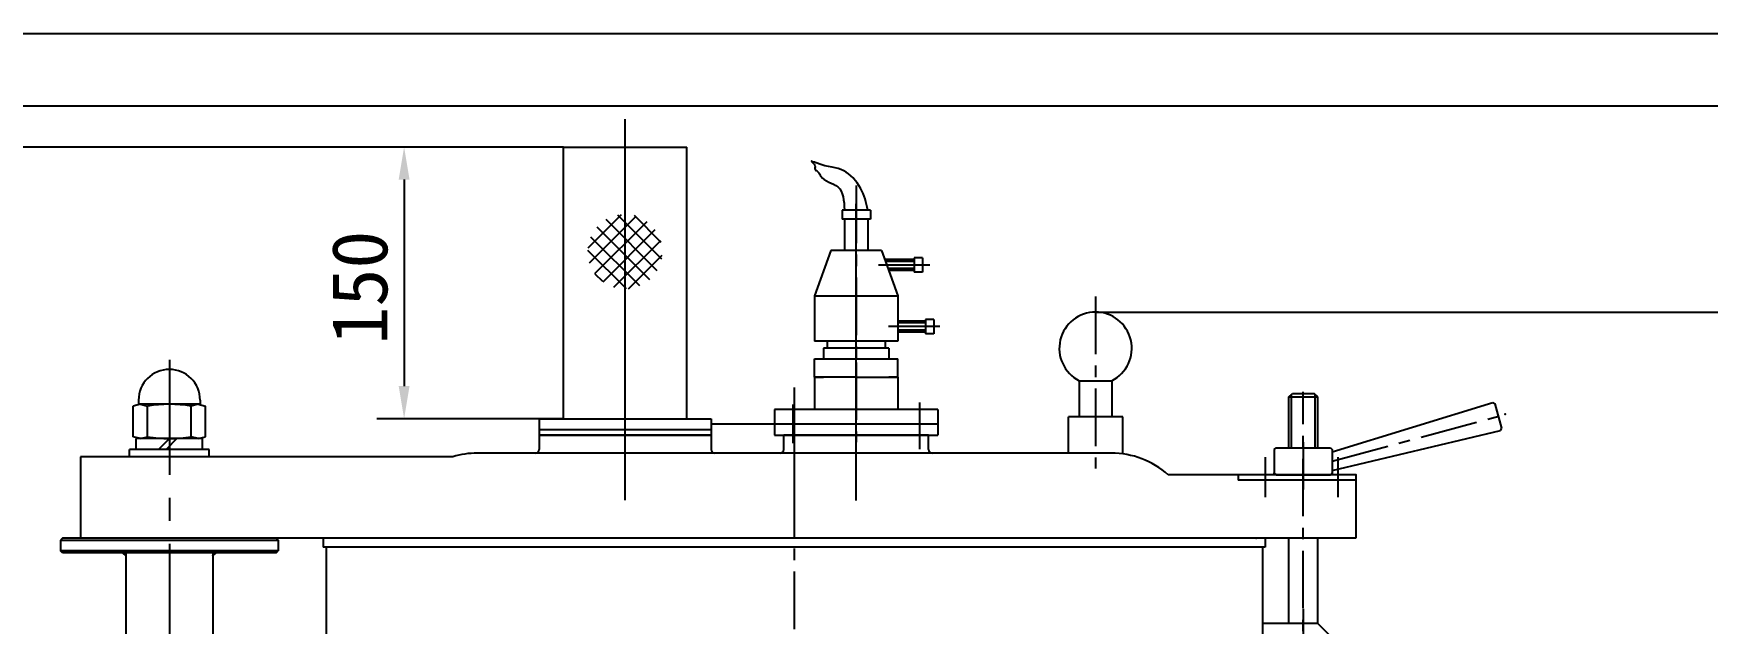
# Model space of a CAD drawing. Extents: x -2754 to 610, y -1664 to 712.
# Drawn here: x -1666 to -742, y 386 to 712 of the extents above; entities that cross this region are included whole.
import ezdxf

# ---------------------------------------------------------------- set-up
doc = ezdxf.new("R2010")
doc.units = 0
doc.linetypes.add('CENTER', pattern=[50.8, 31.75, -6.35, 6.35, -6.35])
doc.layers.get('0').update_dxf_attribs({"linetype": 'CONTINUOUS'})
doc.layers.get('DEFPOINTS').update_dxf_attribs({"linetype": 'CONTINUOUS'})
doc.layers.add('PART', color=3, linetype='CONTINUOUS')
doc.layers.add('SMPEN_THICK', color=7, linetype='CONTINUOUS')
doc.styles.get("Standard").update_dxf_attribs({"font": '', "height": 30.8})
doc.styles.get('Standard').set_extended_font_data('SimSun')
doc.dimstyles.get("Standard").update_dxf_attribs({"dimscale": 5, "dimtxt": 4.5, "dimasz": 5.5, "dimexe": 4.25, "dimexo": 0.625, "dimgap": 2.2, "dimtad": 1, "dimdec": 4, "dimlfac": -1, "dimdsep": 46, "dimlunit": 6, "dimtxsty": 'Standard', "dimcen": 2.5, "dimclrd": 2, "dimclre": 2, "dimclrt": 2, "dimadec": 0, "dimazin": 0, "dimtfac": 1, "dimtdec": 4, "dimtmove": 0, "dimatfit": 3, "dimfxl": 1, "dimtolj": 1, "dimtzin": 0, "dimarcsym": 0})
pattern_1 = [(135, (-1142.31638, 132.53739), (0.088388348, 0.088388348), [])]

# ---------------------------------------------------------------- blocks, each defined once
blk = doc.blocks.new('*D1')
at = {"color": 2, "lineweight": -2, "transparency": 16777216}
for p, q in [((-1080.16, 557.98), (-155.54, 557.98)), ((-170.54, 539.98), (-170.54, -615.88)), ((-2231.46, -633.88), (-155.54, -633.88))]:
    blk.add_line(p, q, dxfattribs=at)
at = {"color": 2, "transparency": 16777216}
for points in [[(-173.54, 539.98), (-167.54, 539.98), (-170.54, 557.98)], [(-173.54, -615.88), (-167.54, -615.88), (-170.54, -633.88)]]:
    blk.add_solid(points, dxfattribs=at)
at = {"layer": 'DEFPOINTS', "color": 0, "transparency": 16777216}
for p in [(-1080.16, 557.98), (-2231.46, -633.88), (-170.54, -633.88)]:
    blk.add_point(p, dxfattribs=at)
at = {"color": 2, "transparency": 16777216, "insert": (-194.94, -50.84), "char_height": 30.8, "attachment_point": 5, "rotation": 90}
blk.add_mtext('\\A1;1192', dxfattribs=at)
blk = doc.blocks.new('*D8')
at = {"color": 2, "lineweight": -2, "transparency": 16777216}
for p, q in [((-1373.83, 649.12), (-2393.68, 649.12)), ((-2378.68, 631.12), (-2378.68, -615.88)), ((-2231.46, -633.88), (-2393.68, -633.88))]:
    blk.add_line(p, q, dxfattribs=at)
at = {"color": 2, "transparency": 16777216}
for points in [[(-2381.68, 631.12), (-2375.68, 631.12), (-2378.68, 649.12)], [(-2381.68, -615.88), (-2375.68, -615.88), (-2378.68, -633.88)]]:
    blk.add_solid(points, dxfattribs=at)
at = {"layer": 'DEFPOINTS', "color": 0, "transparency": 16777216}
for p in [(-1373.83, 649.12), (-2378.68, -633.88), (-2231.46, -633.88)]:
    blk.add_point(p, dxfattribs=at)
at = {"color": 2, "transparency": 16777216, "insert": (-2403.08, 155.42), "char_height": 30.8, "attachment_point": 5, "rotation": 90}
blk.add_mtext('\\A1;1283', dxfattribs=at)
blk = doc.blocks.new('*D9')
at = {"color": 2, "lineweight": -2, "transparency": 16777216}
for p, q in [((-1373.83, 649.12), (-1476.85, 649.12)), ((-1461.85, 631.12), (-1461.85, 517.12)), ((-1373.83, 499.12), (-1476.85, 499.12))]:
    blk.add_line(p, q, dxfattribs=at)
at = {"color": 2, "transparency": 16777216}
for points in [[(-1464.85, 631.12), (-1458.85, 631.12), (-1461.85, 649.12)], [(-1464.85, 517.12), (-1458.85, 517.12), (-1461.85, 499.12)]]:
    blk.add_solid(points, dxfattribs=at)
at = {"layer": 'DEFPOINTS', "color": 0, "transparency": 16777216}
for p in [(-1373.83, 649.12), (-1461.85, 499.12), (-1373.83, 499.12)]:
    blk.add_point(p, dxfattribs=at)
at = {"color": 2, "transparency": 16777216, "insert": (-1486.25, 571.53), "char_height": 30.8, "attachment_point": 5, "rotation": 90}
blk.add_mtext('\\A1;150', dxfattribs=at)

msp = doc.modelspace()

# ---------------------------------------------------------------- hatches: boundary and pattern name
h = msp.add_hatch()
h.set_pattern_fill('ANSI37', color=256, scale=2, style=0)
h.set_pattern_definition([(135, (-2645.194, -1e-11), (4.490128, 4.490128), []), (45, (-2645.194, -1e-11), (4.490128, -4.490128), [])])
h.paths.add_polyline_path([(-1339.82582, 611.94573, -0.414213562), (-1319.23825, 591.35816, -0.414213562), (-1339.82582, 570.77059)])
h.paths.add_polyline_path([(-1339.82582, 611.94573), (-1339.82582, 570.77059, -0.414213562), (-1360.41339, 591.35816, -0.414213562)])
at = {"layer": 'SMPEN_THICK'}
h = msp.add_hatch(dxfattribs=at)
h.set_pattern_fill('ANSI31', color=256, style=0)
h.set_pattern_definition(pattern_1)
h.paths.add_polyline_path([(-1615.45735, 425.12003), (-1617.25513, 425.12003), (-1615.45735, 423.38403)])
h = msp.add_hatch(dxfattribs=at)
h.set_pattern_fill('ANSI31', color=256, style=0)
h.set_pattern_definition(pattern_1)
h.paths.add_polyline_path([(-1565.64704, 425.12003), (-1567.45735, 425.12003), (-1567.45735, 423.37193)])

# ---------------------------------------------------------------- linework, layer by layer
at = {"color": 6}
msp.add_line((-2754.49064, 711.83857), (609.50936, 711.83857), dxfattribs=at)
at = {"color": 4}
for p, q in [((-2654.49064, 671.83857), (569.50936, 671.83857)), ((-1373.82582, 499.12003), (-1373.82582, 649.12003)), ((-1373.82582, 649.12003), (-1305.82582, 649.12003)), ((-1305.82582, 499.12003), (-1305.82582, 649.12003)), ((-1089.15903, 520.12003), (-1071.15903, 520.12003)), ((-1089.15903, 520.12003), (-1089.15903, 500.12003)), ((-1071.15903, 520.12003), (-1071.15903, 500.12003)), ((-973.45735, 511.12003), (-971.45735, 513.12003)), ((-973.45735, 483.12003), (-973.45735, 511.12003)), ((-973.45735, 511.12003), (-957.45735, 511.12003)), ((-971.45735, 513.12003), (-959.45735, 513.12003)), ((-957.45735, 511.12003), (-959.45735, 513.12003)), ((-957.45735, 483.12003), (-957.45735, 511.12003)), ((-1387.32582, 499.12003), (-1292.32582, 499.12003)), ((-1387.32582, 499.12003), (-1387.32582, 493.12003)), ((-1292.32582, 499.12003), (-1292.32582, 493.12003)), ((-1065.15903, 500.12003), (-1095.15903, 500.12003)), ((-1095.15903, 480.12003), (-1095.15903, 500.12003)), ((-1065.15903, 479.69611), (-1065.15903, 500.12003)), ((-949.45735, 480.80149), (-860.79805, 507.97913)), ((-860.79805, 507.97913), (-859.57319, 507.309)), ((-855.81022, 493.82382), (-859.57319, 507.309)), ((-1387.32582, 493.12003), (-1292.32582, 493.12003)), ((-1387.32582, 493.12003), (-1387.32582, 482.12003)), ((-1387.32582, 490.12003), (-1292.32582, 490.12003)), ((-1292.32582, 490.12003), (-1387.32582, 490.12003)), ((-1185.45735, 496.12003), (-1292.32582, 496.12003)), ((-1292.32582, 493.12003), (-1292.32582, 482.12003)), ((-1217.29323, 490.12003), (-1252.29323, 490.12003)), ((-1252.29323, 482.12003), (-1252.29323, 490.12003)), ((-1185.45735, 490.12003), (-1252.29323, 490.12003)), ((-1252.29323, 490.12003), (-1185.45735, 490.12003)), ((-1172.29323, 490.12003), (-1217.29323, 490.12003)), ((-1172.29323, 482.12003), (-1172.29323, 490.12003)), ((-949.45735, 470.43857), (-856.51411, 492.6284)), ((-856.51411, 492.6284), (-855.81022, 493.82382)), ((-981.45735, 482.12003), (-980.45735, 483.12003)), ((-981.45735, 482.12003), (-981.45735, 469.12003)), ((-980.45735, 483.12003), (-950.45735, 483.12003)), ((-950.45735, 483.12003), (-949.45735, 482.12003)), ((-949.45735, 482.12003), (-949.45735, 469.12003)), ((-1435.02201, 478.12003), (-1640.45735, 478.12003)), ((-1640.45735, 478.12003), (-1640.45735, 433.12003)), ((-1402.7727, 480.12003), (-1421.45735, 480.12003)), ((-1071.45735, 480.12003), (-1402.7727, 480.12003)), ((-1308.45735, 480.12003), (-1310.95735, 480.12003)), ((-936.45735, 468.12003), (-1040.08857, 468.12003)), ((-936.45735, 468.12003), (-1001.45735, 468.12003)), ((-1001.45735, 468.12003), (-1001.45735, 465.12003)), ((-936.45735, 465.12003), (-1001.45735, 465.12003)), ((-981.45735, 469.12003), (-980.45735, 468.12003)), ((-980.45735, 468.12003), (-950.45735, 468.12003)), ((-973.45735, 468.12003), (-957.45735, 468.12003)), ((-950.45735, 468.12003), (-949.45735, 469.12003)), ((-936.45735, 468.12003), (-936.45735, 433.12003)), ((-936.45735, 468.12003), (-936.45735, 465.12003)), ((-1650.45735, 433.12003), (-1651.45735, 432.12003)), ((-1651.45735, 432.12003), (-1531.45735, 432.12003)), ((-1651.45735, 432.12003), (-1651.45735, 426.12003)), ((-1531.45735, 426.12003), (-1651.45735, 426.12003)), ((-1650.45735, 425.12003), (-1651.45735, 426.12003)), ((-1591.45735, 433.12003), (-1650.45735, 433.12003)), ((-1532.45735, 425.12003), (-1650.45735, 425.12003)), ((-1347.2727, 433.12003), (-1640.45735, 433.12003)), ((-1615.45735, 425.12003), (-1615.45735, 356.62003)), ((-1532.45735, 433.12003), (-1591.45735, 433.12003)), ((-1567.45735, 425.12003), (-1567.45735, 356.62003)), ((-1532.45735, 433.12003), (-1531.45735, 432.12003)), ((-1532.45735, 425.12003), (-1531.45735, 426.12003)), ((-1531.45735, 432.12003), (-1531.45735, 426.12003)), ((-957.45735, 433.12003), (-1347.2727, 433.12003)), ((-973.45735, 401.76805), (-973.45735, 433.12003)), ((-936.45735, 433.12003), (-957.45735, 433.12003)), ((-957.45735, 401.76805), (-957.45735, 433.12003)), ((-973.45735, 386.12003), (-973.45735, 401.76805)), ((-957.45735, 386.12003), (-957.45735, 401.76805))]:
    msp.add_line(p, q, dxfattribs=at)
for p, q in [((-1339.82582, 454.05174), (-1339.82582, 664.56493)), ((-1212.29323, 453.998), (-1212.29323, 617.79126))]:
    msp.add_line(p, q)
at = {"linetype": 'CENTER', "ltscale": 2}
for p, q in [((-1591.45735, 531.59964), (-1591.45735, 129.0296)), ((-1246.45735, 512.93066), (-1246.45735, 455.14902))]:
    msp.add_line(p, q, dxfattribs=at)
at = {"color": 4}
for centre, radius, start, end in [((-1080.15903, 537.9806), 20, 296.74368395, 243.25631605), ((-1389.32582, 482.12003), 2, 270, 0), ((-1290.32582, 482.12003), 2, 180, 270), ((-1254.29323, 482.12003), 2, 270, 0), ((-1170.29323, 482.12003), 2, 180, 270), ((-1421.45735, 433.12003), 47, 90, 106.77474426), ((-1071.45735, 433.12003), 47, 48.13169377, 90)]:
    msp.add_arc(centre, radius, start, end, dxfattribs=at)
for p in [(-854.00463, 501.56874), (-981.45735, 469.12003), (-973.45735, 468.12003), (-949.45735, 469.12003), (-949.45735, 469.12003), (-936.45735, 468.12003), (-936.45735, 468.12003), (-936.45735, 468.12003), (-991.45735, 433.12003)]:
    msp.add_point(p, dxfattribs=at)
at = {"layer": 'DEFPOINTS', "color": 0, "linetype": 'ByBlock'}
msp.add_point((-949.45735, 475.62003), dxfattribs=at)
at = {"layer": 'PART', "color": 5, "linetype": 'Continuous'}
for p, q in [((-1617.25513, 425.12003), (-1615.45735, 423.38403)), ((-1565.65956, 425.10793), (-1567.45735, 423.37193))]:
    msp.add_line(p, q, dxfattribs=at)
at = {"layer": 'SMPEN_THICK', "linetype": 'CENTER'}
for p, q in [((-1212.29323, 627.84991), (-1212.29323, 507.17113)), ((-1171.58534, 583.98057), (-1200.02423, 583.98057)), ((-1080.15903, 566.59193), (-1080.15903, 471.66252)), ((-1212.29323, 512.92302), (-1212.29323, 557.80669)), ((-1166.04028, 549.98057), (-1194.35811, 549.98057)), ((-1212.29323, 530.17911), (-1212.29323, 486.2138)), ((-1246.45735, 516.27471), (-1246.45735, -420.44364)), ((-965.45735, 343.68439), (-965.45735, 513.98839)), ((-1247.29323, 506.96254), (-1247.29323, 485.55282)), ((-1177.29323, 508.01938), (-1177.29323, 482.23745)), ((-949.45735, 475.62003), (-854.00463, 501.56874)), ((-965.45735, 486.20598), (-965.45735, 460.07065)), ((-986.45735, 477.93958), (-986.45735, 455.87128)), ((-946.45735, 477.93958), (-946.45735, 455.87128)), ((-965.45735, 394.10944), (-965.45735, 340.29269))]:
    msp.add_line(p, q, dxfattribs=at)
at = {"layer": 'SMPEN_THICK', "color": 4}
for p, q in [((-1220.11199, 614.34628), (-1220.11199, 609.23412)), ((-1204.47448, 614.34628), (-1220.11199, 614.34628)), ((-1204.47448, 614.34628), (-1204.47448, 609.23412)), ((-1204.47448, 609.23412), (-1220.11199, 609.23412)), ((-1218.79323, 609.23412), (-1218.79323, 591.98057)), ((-1205.79323, 609.23412), (-1205.79323, 591.98057)), ((-1226.29323, 591.98057), (-1235.29323, 566.98057)), ((-1198.29323, 591.98057), (-1226.29323, 591.98057)), ((-1198.29323, 591.98057), (-1196.13323, 585.98057)), ((-1180.22188, 586.98057), (-1196.49323, 586.98057)), ((-1196.13323, 585.98057), (-1189.29323, 566.98057)), ((-1175.72855, 587.93595), (-1180.22188, 587.93595)), ((-1180.22188, 587.93595), (-1180.22188, 580.02519)), ((-1175.72855, 587.93595), (-1175.72855, 580.02519)), ((-1180.22188, 580.98057), (-1194.33323, 580.98057)), ((-1175.72855, 580.02519), (-1180.22188, 580.02519)), ((-1235.29323, 566.98057), (-1235.29323, 541.98057)), ((-1235.29323, 566.98057), (-1189.29323, 566.98057)), ((-1189.29323, 566.98057), (-1189.29323, 547.98057)), ((-1173.98431, 552.98057), (-1189.29323, 552.98057)), ((-1189.29323, 547.98057), (-1189.29323, 541.98057)), ((-1173.98431, 546.98057), (-1189.29323, 546.98057)), ((-1169.49098, 553.93595), (-1173.98431, 553.93595)), ((-1173.98431, 553.93595), (-1173.98431, 546.02519)), ((-1169.49098, 546.02519), (-1173.98431, 546.02519)), ((-1169.49098, 553.93595), (-1169.49098, 546.02519)), ((-1212.29323, 541.98057), (-1235.29323, 541.98057)), ((-1212.29323, 537.98057), (-1230.29323, 537.98057)), ((-1230.29323, 537.98057), (-1230.29323, 532.12003)), ((-1228.29323, 541.98057), (-1228.29323, 537.98057)), ((-1189.29323, 541.98057), (-1212.29323, 541.98057)), ((-1194.29323, 537.98057), (-1212.29323, 537.98057)), ((-1196.29323, 541.98057), (-1196.29323, 537.98057)), ((-1194.29323, 537.98057), (-1194.29323, 532.12003)), ((-1235.29323, 532.12003), (-1212.29323, 532.12003)), ((-1235.29323, 522.12003), (-1235.29323, 532.12003)), ((-1212.29323, 532.12003), (-1189.29323, 532.12003)), ((-1189.29323, 522.12003), (-1189.29323, 532.12003)), ((-1212.29323, 522.12003), (-1235.29323, 522.12003)), ((-1235.29323, 522.12003), (-1230.29323, 522.12003)), ((-1235.29323, 522.12003), (-1235.29323, 504.12003)), ((-1212.29323, 522.12003), (-1189.29323, 522.12003)), ((-1189.29323, 522.12003), (-1194.29323, 522.12003)), ((-1189.29323, 522.12003), (-1189.29323, 504.12003)), ((-1608.45735, 509.34225), (-1608.45735, 506.85208)), ((-1574.45735, 509.34225), (-1574.45735, 506.85208)), ((-1607.45735, 507.12003), (-1611.45735, 506.04823)), ((-1611.45735, 489.19182), (-1611.45735, 506.04823)), ((-1574.45735, 507.12003), (-1608.45735, 507.12003)), ((-1607.45735, 507.12003), (-1603.45735, 506.04823)), ((-1603.45735, 489.19182), (-1603.45735, 506.04823)), ((-1575.45735, 507.12003), (-1579.45735, 506.04823)), ((-1579.45735, 489.19182), (-1579.45735, 506.04823)), ((-1575.45735, 507.12003), (-1571.45735, 506.04823)), ((-1571.45735, 489.19182), (-1571.45735, 506.04823)), ((-1212.29323, 504.12003), (-1257.29323, 504.12003)), ((-1257.29323, 504.12003), (-1257.29323, 496.12003)), ((-1167.29323, 504.12003), (-1212.29323, 504.12003)), ((-1167.29323, 504.12003), (-1167.29323, 496.12003)), ((-1167.29323, 496.12003), (-1257.29323, 496.12003)), ((-1257.29323, 496.12003), (-1257.29323, 490.12003)), ((-1257.29323, 490.12003), (-1167.29323, 490.12003)), ((-1167.29323, 496.12003), (-1167.29323, 490.12003)), ((-1569.45735, 482.12003), (-1613.45735, 482.12003)), ((-1613.45735, 478.12003), (-1613.45735, 482.12003)), ((-1607.45735, 488.12003), (-1611.45735, 489.19182)), ((-1573.20735, 488.12003), (-1609.70735, 488.12003)), ((-1609.70735, 482.12003), (-1609.70735, 488.12003)), ((-1607.45735, 488.12003), (-1603.45735, 489.19182)), ((-1591.45735, 488.12003), (-1597.37646, 482.12003)), ((-1587.24321, 488.12003), (-1593.16232, 482.12003)), ((-1575.45735, 488.12003), (-1579.45735, 489.19182)), ((-1575.45735, 488.12003), (-1571.45735, 489.19182)), ((-1573.20735, 482.12003), (-1573.20735, 488.12003)), ((-1569.45735, 478.12003), (-1569.45735, 482.12003)), ((-1374.2727, 433.12003), (-1506.45735, 433.12003)), ((-1506.45735, 433.12003), (-1506.45735, 428.12003)), ((-1503.95735, 428.12003), (-1506.45735, 428.12003)), ((-1504.95735, 428.12003), (-1504.95735, 323.12003)), ((-986.45735, 428.12003), (-1503.95735, 428.12003)), ((-1454.95735, 433.12003), (-1454.95735, 433.12003)), ((-986.45735, 433.12003), (-1347.2727, 433.12003)), ((-1037.95735, 433.12003), (-1037.95735, 433.12003)), ((-987.95735, 428.12003), (-987.95735, 350.12003)), ((-986.45735, 433.12003), (-986.45735, 428.12003)), ((-957.45735, 386.12003), (-987.95735, 386.12003)), ((-957.45735, 386.12003), (-951.45735, 380.12003))]:
    msp.add_line(p, q, dxfattribs=at)
at = {"layer": 'SMPEN_THICK'}
for p, q in [((-1180.22188, 585.98057), (-1196.13323, 585.98057)), ((-1180.22188, 581.98057), (-1194.69323, 581.98057)), ((-1173.98431, 551.98057), (-1189.29323, 551.98057)), ((-1173.98431, 547.98057), (-1189.29323, 547.98057)), ((-971.95735, 483.12003), (-971.95735, 512.62003)), ((-958.95735, 483.12003), (-958.95735, 512.62003))]:
    msp.add_line(p, q, dxfattribs=at)
at = {"layer": 'SMPEN_THICK', "color": 4}
for centre, radius, start, end in [((-1591.45735, 509.34225), 17, 0, 180), ((-1591.45735, 439.40721), 67.71281, 79.79218128, 100.20781872), ((-1591.45735, 555.83284), 67.71281, 259.79218128, 280.20781872)]:
    msp.add_arc(centre, radius, start, end, dxfattribs=at)
msp.add_spline([(-1205.79323, 614.34628), (-1209.87568, 626.36893), (-1219.12543, 636.05256), (-1234.39812, 640.31897), (-1237.00457, 641.24563), (-1235.10553, 638.84883), (-1234.9803, 636.78083), (-1233.38134, 635.45336), (-1231.78239, 633.05657), (-1222.46745, 627.16786), (-1218.79323, 614.34628)], degree=3, dxfattribs=at)

# ---------------------------------------------------------------- dimensions: what is measured, and where the dimension line sits
for base, p2, picture, middle in [((-2378.68494, -633.87997), (-2231.45735, -633.87997), '*D8', (-2378.68494, 155.42215)), ((-1461.85083, 499.12003), (-1373.82582, 499.12003), '*D9', (-1461.85083, 571.53072))]:
    dim = msp.add_linear_dim(base=base, p1=(-1373.82582, 649.12003), p2=p2, angle=90, dimstyle='Standard', override={"dimscale": 6, "dimtxt": 3, "dimasz": 3, "dimexe": 2.5, "dimexo": 0, "dimgap": 1.5, "dimlfac": 1, "dimlunit": 2, "dimcen": 0.09, "dimtp": 0.2, "dimtfac": 0.66667, "dimatfit": 2, "dimtvp": 5, "dimtzin": 8})
    dim.commit()
    dim.dimension.update_dxf_attribs({"geometry": picture, "text_midpoint": middle, "dimtype": 160})
dim = msp.add_linear_dim(base=(-170.53746, -633.87997), p1=(-1080.15903, 557.9806), p2=(-2231.45735, -633.87997), angle=90, text='1192', dimstyle='Standard', override={"dimscale": 6, "dimtxt": 3, "dimasz": 3, "dimexe": 2.5, "dimexo": 0, "dimgap": 1.5, "dimlfac": 1, "dimlunit": 2, "dimcen": 0.09, "dimtp": 0.2, "dimtfac": 0.66667, "dimatfit": 2, "dimtvp": 5, "dimtzin": 8})
dim.commit()
dim.dimension.update_dxf_attribs({"geometry": '*D1', "text_midpoint": (-170.53746, -50.8375), "dimtype": 160})

doc.saveas('drawing.dxf')
